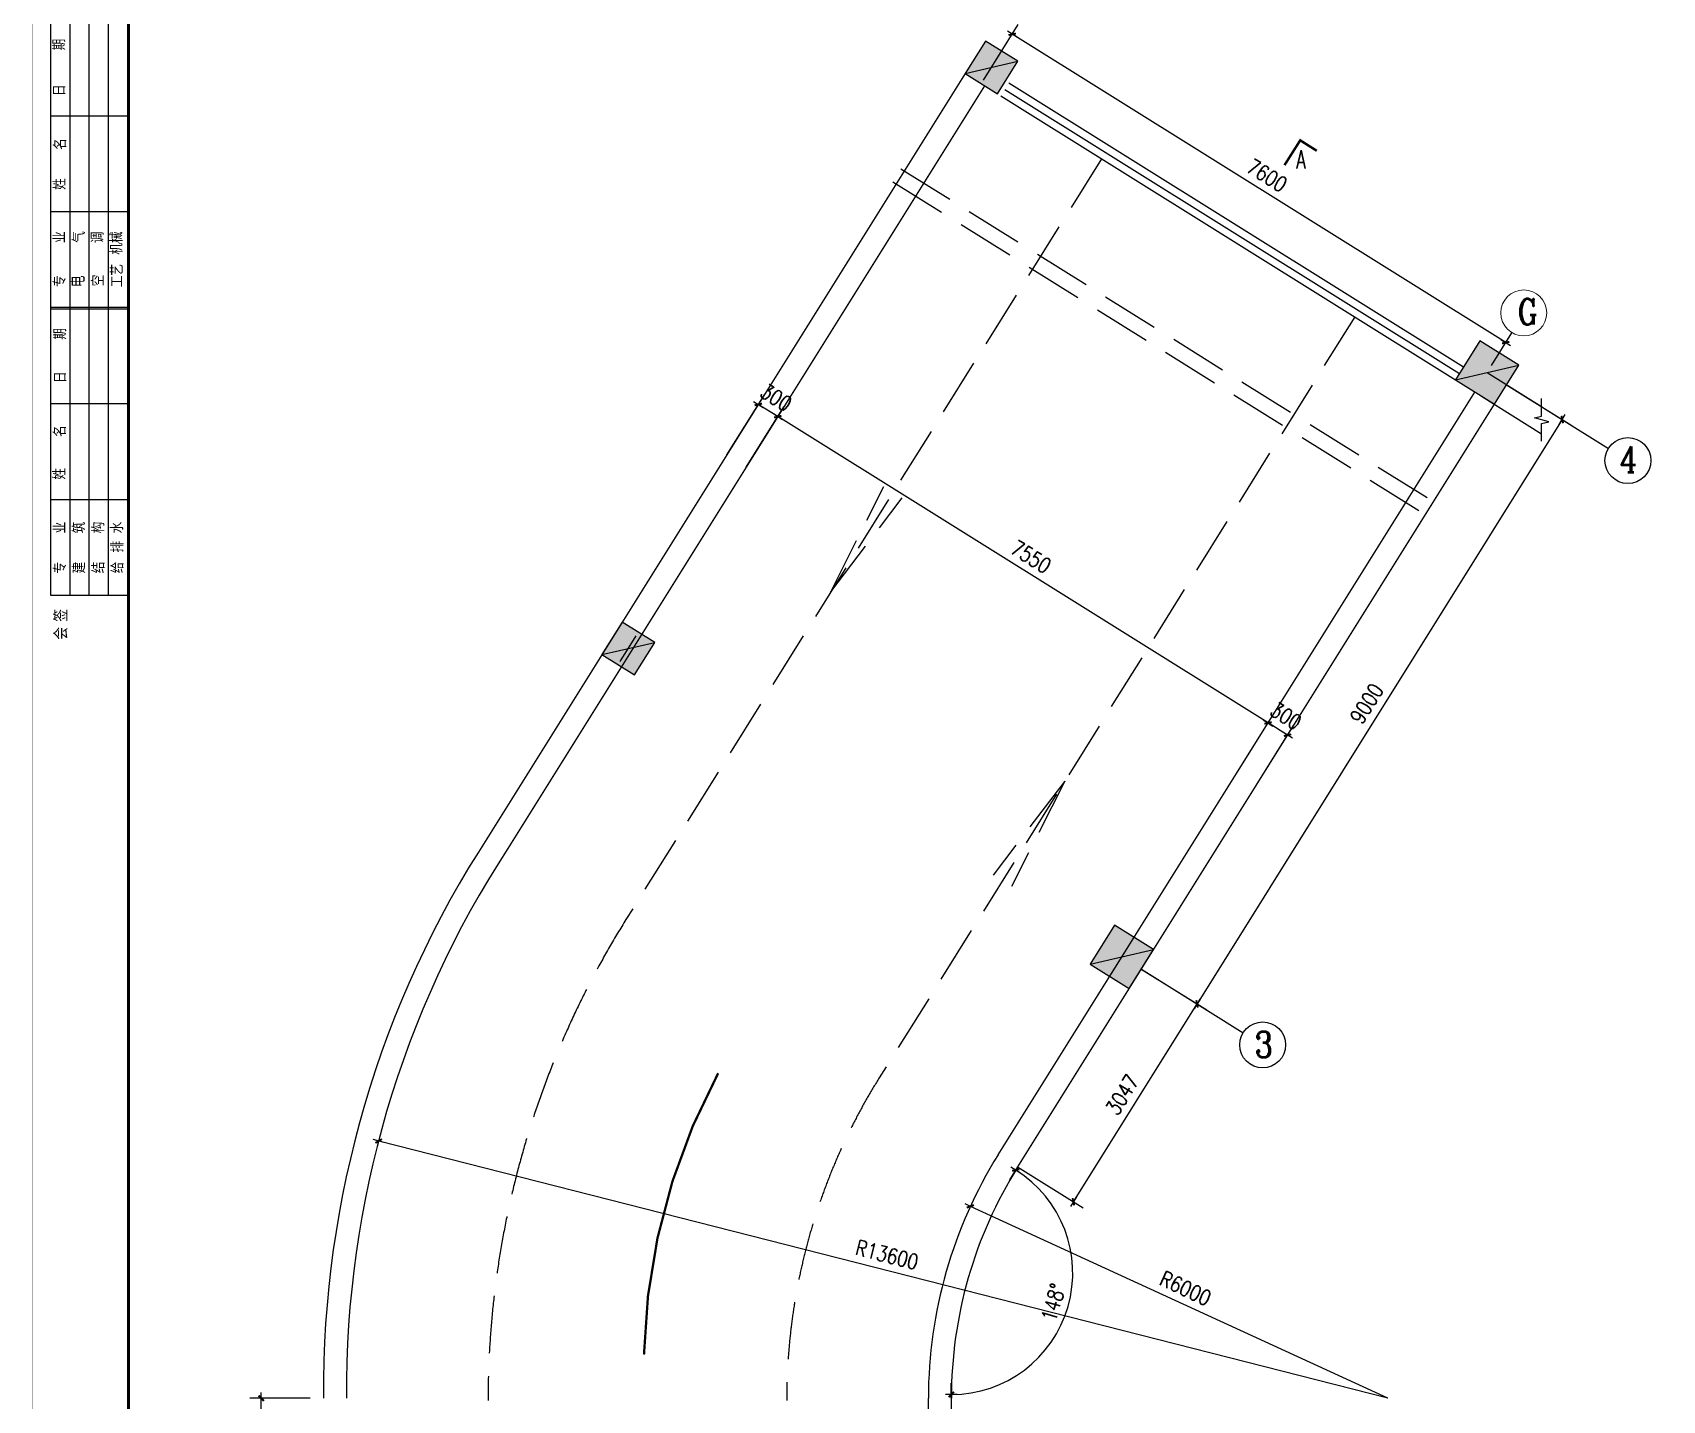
# Model space of a CAD drawing. Extents: x 953929 to 1132291, y -67290 to 107124.
# Drawn here: x 956318 to 977601, y -43753 to -25888 of the extents above; entities that cross this region are included whole.
import ezdxf

# ---------------------------------------------------------------- set-up
doc = ezdxf.new("R2010")
doc.units = 0
doc.header["$MEASUREMENT"] = 0
doc.linetypes.add('DASH', pattern=[0.35, 0.25, -0.1])
doc.layers.get('0').update_dxf_attribs({"linetype": 'CONTINUOUS'})
doc.layers.get('DEFPOINTS').update_dxf_attribs({"linetype": 'CONTINUOUS'})
doc.layers.add('AXIS', color=3, linetype='CONTINUOUS', lineweight=9)
for name, color, linetype in [('DIM', 7, 'CONTINUOUS'), ('LAYER2', 1, 'CONTINUOUS'), ('LG', 11, 'CONTINUOUS'), ('WALL', 1, 'CONTINUOUS'), ('WINDOWS', 4, 'CONTINUOUS'), ('柱子', 2, 'CONTINUOUS'), ('阳台', 4, 'CONTINUOUS')]:
    doc.layers.add(name, color=color, linetype=linetype)
doc.styles.add('COMPLEX', font='COMPLEX.shx')
doc.styles.add('DIM_FONT', font='SIMPLEX.shx', dxfattribs={"width": 0.8})
doc.styles.add('HZ', font='txt', dxfattribs={"width": 0.75, "oblique": 10, "bigfont": 'hztxt'})
doc.styles.add('ROMANC', font='ROMANC', dxfattribs={"height": 0.2})
doc.dimstyles.new('100-MS-OUT', dxfattribs={"dimscale": 0, "dimtxt": 250, "dimasz": 1, "dimexe": 150, "dimexo": 0, "dimgap": 150, "dimtad": 1, "dimdec": 0, "dimzin": 0, "dimdsep": 46, "dimtxsty": 'DIM_FONT', "dimsah": 1, "dimcen": 200, "dimclrd": 4, "dimclre": 4, "dimclrt": 4, "dimadec": 0, "dimazin": 0, "dimtfac": 1, "dimtdec": 0, "dimtix": 1, "dimtmove": 2, "dimatfit": 3, "dimfxl": 0, "dimtolj": 1, "dimtzin": 0, "dimarcsym": 0})

# ---------------------------------------------------------------- blocks, each defined once
blk = doc.blocks.new('_DIMX')
blk.add_line((-150, 0), (150, 0))
at = {"const_width": 50}
blk.add_lwpolyline([(-70, -70), (70, 70)], dxfattribs=at)
blk = doc.blocks.new('*D450')
at = {"color": 4, "linetype": 'ByBlock'}
blk.add_line((974015, -43724), (968564, -41219), dxfattribs=at)
at = {"layer": 'DEFPOINTS', "color": 0, "linetype": 'ByBlock'}
for p in [(968563, -41218), (974015, -43724)]:
    blk.add_point(p, dxfattribs=at)
at = {"color": 4, "linetype": 'ByBlock', "xscale": 0.5, "yscale": 0.5, "zscale": 0.5, "rotation": 155.3192588160212}
blk.add_blockref('_DIMX', (968563, -41218), dxfattribs=at)
at = {"color": 4, "linetype": 'ByBlock', "insert": (971373, -42290), "char_height": 200, "attachment_point": 5, "rotation": 335.3193, "style": 'DIM_FONT'}
blk.add_mtext('\\A1;R6000', dxfattribs=at)
blk = doc.blocks.new('*D449')
at = {"color": 4, "linetype": 'ByBlock'}
blk.add_line((974015, -43724), (960837, -40365), dxfattribs=at)
at = {"layer": 'DEFPOINTS', "color": 0, "linetype": 'ByBlock'}
for p in [(960837, -40365), (974015, -43724)]:
    blk.add_point(p, dxfattribs=at)
at = {"color": 4, "linetype": 'ByBlock', "xscale": 0.5, "yscale": 0.5, "zscale": 0.5, "rotation": 165.701092127746}
blk.add_blockref('_DIMX', (960837, -40365), dxfattribs=at)
at = {"color": 4, "linetype": 'ByBlock', "insert": (967476, -41851), "char_height": 200, "attachment_point": 5, "rotation": 345.7011, "style": 'DIM_FONT'}
blk.add_mtext('\\A1;R13600', dxfattribs=at)
blk = doc.blocks.new('ZHU')
at = {"layer": '柱子'}
h = blk.add_hatch(color=256, dxfattribs=at)
h.paths.add_polyline_path([(300, -300), (300, 300), (-300, 300)])
h.paths.add_polyline_path([(-300, 300), (-300, -300), (300, -300)], flags=16)
blk.add_line((-300, 300), (300, -300), dxfattribs=at)
blk.add_lwpolyline([(-300, -300), (300, -300), (300, 300), (-300, 300)], close=True, dxfattribs=at)
blk = doc.blocks.new('*D458')
at = {"color": 4, "linetype": 'ByBlock'}
for p, q in [((975566, -30487), (976420, -31021)), ((976293, -30942), (971524, -38573)), ((970796, -38119), (971651, -38653))]:
    blk.add_line(p, q, dxfattribs=at)
at = {"layer": 'DEFPOINTS', "color": 0, "linetype": 'ByBlock'}
for p in [(975566, -30487), (970796, -38119), (971524, -38574)]:
    blk.add_point(p, dxfattribs=at)
at = {"color": 4, "linetype": 'ByBlock', "xscale": 0.5, "yscale": 0.5, "zscale": 0.5}
for p, rotation in [((976293, -30941), 58.00000000000003), ((971524, -38574), 238)]:
    blk.add_blockref('_DIMX', p, dxfattribs=dict(at, rotation=rotation))
at = {"color": 4, "linetype": 'ByBlock', "insert": (973739, -34652), "char_height": 200, "attachment_point": 5, "rotation": 58, "style": 'DIM_FONT'}
blk.add_mtext('\\A1;9000', dxfattribs=at)
blk = doc.blocks.new('*D459')
at = {"color": 4, "linetype": 'ByBlock'}
for p, q in [((970796, -38119), (971651, -38653)), ((969909, -41158), (971524, -38574)), ((969181, -40703), (970036, -41237))]:
    blk.add_line(p, q, dxfattribs=at)
at = {"layer": 'DEFPOINTS', "color": 0, "linetype": 'ByBlock'}
for p in [(970796, -38119), (971524, -38574), (969181, -40703)]:
    blk.add_point(p, dxfattribs=at)
at = {"color": 4, "linetype": 'ByBlock', "xscale": 0.5, "yscale": 0.5, "zscale": 0.5}
for p, rotation in [((971524, -38574), 58.00000000000387), ((969909, -41158), 238.0000000000039)]:
    blk.add_blockref('_DIMX', p, dxfattribs=dict(at, rotation=rotation))
at = {"color": 4, "linetype": 'ByBlock', "insert": (970547, -39760), "char_height": 200, "attachment_point": 5, "rotation": 58, "style": 'DIM_FONT'}
blk.add_mtext('\\A1;3047', dxfattribs=at)
blk = doc.blocks.new('*D460')
at = {"color": 4, "linetype": 'ByBlock'}
for p, q in [((959944, -43724), (959153, -43724)), ((959303, -47771), (959303, -43724)), ((959944, -47772), (959153, -47772))]:
    blk.add_line(p, q, dxfattribs=at)
at = {"layer": 'DEFPOINTS', "color": 0, "linetype": 'ByBlock'}
for p in [(959303, -43724), (959944, -43724), (959944, -47772)]:
    blk.add_point(p, dxfattribs=at)
at = {"color": 4, "linetype": 'ByBlock', "xscale": 0.5, "yscale": 0.5, "zscale": 0.5}
for p, rotation in [((959303, -43724), 90), ((959303, -47772), 270)]:
    blk.add_blockref('_DIMX', p, dxfattribs=dict(at, rotation=rotation))
at = {"color": 4, "linetype": 'ByBlock', "insert": (959103, -45748), "char_height": 200, "attachment_point": 5, "rotation": 90, "style": 'DIM_FONT'}
blk.add_mtext('\\A1;4048', dxfattribs=at)
blk = doc.blocks.new('*D461')
at = {"color": 4, "linetype": 'ByBlock'}
for p, q in [((969181, -40703), (969076, -40871)), ((968315, -43724), (968315, -43526))]:
    blk.add_line(p, q, dxfattribs=at)
blk.add_arc((968315, -42089), 1586, 270.0181, 57.9819, dxfattribs=at)
at = {"layer": 'DEFPOINTS', "color": 0, "linetype": 'ByBlock'}
for p in [(975407, -30741), (969181, -40703), (969519, -43123), (968315, -43724), (968315, -51422)]:
    blk.add_point(p, dxfattribs=at)
at = {"color": 4, "linetype": 'ByBlock', "xscale": 0.5, "yscale": 0.5, "zscale": 0.5}
for p, rotation in [((969156, -40744), 147.9909695080661), ((968315, -43676), 180.0090304919332)]:
    blk.add_blockref('_DIMX', p, dxfattribs=dict(at, rotation=rotation))
at = {"color": 4, "linetype": 'ByBlock', "insert": (969648, -42472), "char_height": 200, "attachment_point": 5, "rotation": 74, "style": 'DIM_FONT'}
blk.add_mtext('\\A1;148°', dxfattribs=at)
blk = doc.blocks.new('*D462')
at = {"color": 4, "linetype": 'ByBlock'}
for p, q in [((968922, -26210), (969189, -25783)), ((975555, -29937), (969110, -25910)), ((975367, -30238), (975635, -29810))]:
    blk.add_line(p, q, dxfattribs=at)
at = {"layer": 'DEFPOINTS', "color": 0, "linetype": 'ByBlock'}
for p in [(969110, -25910), (968922, -26210), (975367, -30238)]:
    blk.add_point(p, dxfattribs=at)
at = {"color": 4, "linetype": 'ByBlock', "xscale": 0.5, "yscale": 0.5, "zscale": 0.5}
for p, rotation in [((969110, -25910), 148), ((975555, -29937), 328)]:
    blk.add_blockref('_DIMX', p, dxfattribs=dict(at, rotation=rotation))
at = {"color": 4, "linetype": 'ByBlock', "insert": (972438, -27754), "char_height": 200, "attachment_point": 5, "rotation": 328, "style": 'DIM_FONT'}
blk.add_mtext('\\A1;7600', dxfattribs=at)
blk = doc.blocks.new('*D466')
at = {"color": 4, "linetype": 'ByBlock'}
for p, q in [((972040, -35563), (972531, -34777)), ((972451, -34904), (972450, -34904)), ((972294, -35722), (972785, -34936)), ((972706, -35064), (972451, -34905)), ((972706, -35064), (972706, -35064))]:
    blk.add_line(p, q, dxfattribs=at)
at = {"layer": 'DEFPOINTS', "color": 0, "linetype": 'ByBlock'}
for p in [(972451, -34905), (972040, -35563), (972294, -35722)]:
    blk.add_point(p, dxfattribs=at)
at = {"color": 4, "linetype": 'ByBlock', "xscale": 0.5, "yscale": 0.5, "zscale": 0.5}
for p, rotation in [((972451, -34905), 327.9999999999926), ((972706, -35064), 147.9999999999926)]:
    blk.add_blockref('_DIMX', p, dxfattribs=dict(at, rotation=rotation))
at = {"color": 4, "linetype": 'ByBlock', "insert": (972684, -34814), "char_height": 200, "attachment_point": 5, "rotation": 328, "style": 'DIM_FONT'}
blk.add_mtext('\\A1;300', dxfattribs=at)
blk = doc.blocks.new('*D467')
at = {"color": 4, "linetype": 'ByBlock'}
for p, q in [((965637, -31562), (966128, -30776)), ((972451, -34904), (966049, -30904)), ((972040, -35563), (972531, -34777))]:
    blk.add_line(p, q, dxfattribs=at)
at = {"layer": 'DEFPOINTS', "color": 0, "linetype": 'ByBlock'}
for p in [(966048, -30904), (965637, -31562), (972040, -35563)]:
    blk.add_point(p, dxfattribs=at)
at = {"color": 4, "linetype": 'ByBlock', "xscale": 0.5, "yscale": 0.5, "zscale": 0.5}
for p, rotation in [((966048, -30904), 147.9999999999994), ((972451, -34905), 327.9999999999995)]:
    blk.add_blockref('_DIMX', p, dxfattribs=dict(at, rotation=rotation))
at = {"color": 4, "linetype": 'ByBlock', "insert": (969356, -32735), "char_height": 200, "attachment_point": 5, "rotation": 328, "style": 'DIM_FONT'}
blk.add_mtext('\\A1;7550', dxfattribs=at)
blk = doc.blocks.new('*D468')
at = {"color": 4, "linetype": 'ByBlock'}
for p, q in [((965382, -31403), (965874, -30617)), ((965637, -31562), (966128, -30776)), ((965794, -30744), (965793, -30744)), ((966048, -30904), (965794, -30745)), ((966049, -30904), (966049, -30904))]:
    blk.add_line(p, q, dxfattribs=at)
at = {"layer": 'DEFPOINTS', "color": 0, "linetype": 'ByBlock'}
for p in [(965794, -30745), (965382, -31403), (965637, -31562)]:
    blk.add_point(p, dxfattribs=at)
at = {"color": 4, "linetype": 'ByBlock', "xscale": 0.5, "yscale": 0.5, "zscale": 0.5}
for p, rotation in [((965794, -30745), 327.9999999999937), ((966048, -30904), 147.9999999999937)]:
    blk.add_blockref('_DIMX', p, dxfattribs=dict(at, rotation=rotation))
at = {"color": 4, "linetype": 'ByBlock', "insert": (966027, -30655), "char_height": 200, "attachment_point": 5, "rotation": 328, "style": 'DIM_FONT'}
blk.add_mtext('\\A1;300', dxfattribs=at)

msp = doc.modelspace()

# ---------------------------------------------------------------- linework, layer by layer
for p, q in [((956557.163, -33238.384), (956557.163, -25738.384)), ((956807.163, -33238.384), (956807.163, -25738.384)), ((957057.163, -33238.384), (957057.163, -25738.384)), ((957307.163, -33238.384), (957307.163, -25738.384)), ((957557.163, -26978.384), (956557.163, -26978.384)), ((957557.163, -28228.384), (956557.163, -28228.384)), ((957557.163, -29478.384), (956557.163, -29478.384)), ((957557.163, -29498.384), (956557.163, -29498.384)), ((957557.163, -30738.384), (956557.163, -30738.384)), ((957557.163, -31988.384), (956557.163, -31988.384)), ((957557.163, -33238.384), (956557.163, -33238.384))]:
    msp.add_line(p, q)
for points, const_width in [([(1015769.663, -67288.384), (956319.663, -67288.384), (956319.663, -25238.384), (1015769.663, -25238.384)], 4), ([(1015269.663, -25738.384), (1015269.663, -66788.384), (957569.663, -66788.384), (957569.663, -25738.384)], 40)]:
    msp.add_lwpolyline(points, close=True, dxfattribs=dict(const_width=const_width))
at = {"layer": 'AXIS'}
msp.add_circle((975789.846, -29548.712), 300, dxfattribs=at)
at = {"layer": 'DIM'}
for p, q in [((968734.521, -26510.713), (968944.364, -26174.895)), ((975565.518, -30486.764), (976895.827, -31318.033)), ((963991.744, -34100.744), (964201.587, -33764.925)), ((970415.925, -38161.712), (970667.736, -37758.73)), ((970796.245, -38119.197), (972126.553, -38950.466))]:
    msp.add_line(p, q, dxfattribs=at)
for centre in [(977150.241, -31477.009), (972380.968, -39109.441)]:
    msp.add_circle(centre, 300, dxfattribs=at)
at = {"layer": 'LAYER2', "color": 4, "const_width": 32}
msp.add_lwpolyline([(973087.435, -27432.008), (972871.21, -27294.959), (972665.635, -27619.297)], dxfattribs=at)
at = {"layer": 'LG'}
msp.add_lwpolyline([(976023.005, -31222.713), (976023.005, -30994.968), (976115.817, -30970.099), (975930.192, -30920.361), (976023.005, -30895.492), (976023.005, -30665.948)], dxfattribs=at)
at = {"layer": 'WALL'}
for p, q in [((975311.104, -30327.788), (976023.005, -30772.633)), ((975236.933, -30635.194), (976023.005, -31126.387)), ((975236.933, -30635.194), (976023.005, -31126.387))]:
    msp.add_line(p, q, dxfattribs=at)
at = {"layer": 'WINDOWS'}
for p, q in [((968494.951, -26422.336), (962269.908, -36384.488)), ((968749.365, -26581.312), (962524.322, -36543.463)), ((969067.361, -26544.182), (975003.698, -30253.617)), ((968961.377, -26713.792), (974897.714, -30423.227)), ((969014.369, -26628.987), (974950.706, -30338.422)), ((968927.085, -40544.354), (975152.128, -30582.202)), ((969181.5, -40703.33), (975406.543, -30741.178)), ((968015.374, -51421.505), (968015.374, -43723.869)), ((968315.374, -51421.505), (968315.374, -43723.869))]:
    msp.add_line(p, q, dxfattribs=at)
at = {"layer": 'WINDOWS', "color": 8, "linetype": 'DASH', "ltscale": 3000}
for p, q in [((970275.852, -27535.167), (964066.004, -37473.001)), ((967551.686, -27837.522), (974505.68, -32182.86)), ((967657.669, -27667.912), (974611.664, -32013.25)), ((973583.239, -29601.852), (967373.391, -39539.686)), ((966740.516, -33192.887), (967433.363, -31815.386)), ((966740.516, -33192.887), (967674.881, -31966.303)), ((969795.338, -35663.761), (968860.973, -36890.344)), ((969795.338, -35663.761), (969102.491, -37041.262))]:
    msp.add_line(p, q, dxfattribs=at)
at = {"layer": 'WINDOWS', "const_width": 30}
msp.add_lwpolyline([(965269.848, -39479.649, 0.119035443), (964301.384, -43152.996, 1.347283301)], format="xyb", dxfattribs=at)
at = {"layer": 'WINDOWS'}
for centre, radius, start, end in [((973397.637, -43637.052), 13282.547, 146.9054598, 180.3744988), ((973398.221, -43637.134), 12983.137, 146.8812731, 180.3827734), ((974015.374, -43723.869), 6000, 148, 180), ((974015.374, -43723.869), 5700, 148, 180)]:
    msp.add_arc(centre, radius, start, end, dxfattribs=at)
at = {"layer": 'WINDOWS', "color": 8, "linetype": 'DASH', "ltscale": 3000}
for radius in [11850, 7950]:
    msp.add_arc((974115.374, -43752.544), radius, 148, 180, dxfattribs=at)
at = {"layer": '柱子'}
for p, q in [((968494.951, -26422.336), (969183.934, -26263.272)), ((968494.951, -26422.336), (969183.934, -26263.272)), ((963752.173, -34012.367), (964441.157, -33853.302)), ((963752.173, -34012.367), (964441.157, -33853.302)), ((970128.44, -38055.66), (970955.221, -37864.782)), ((970128.44, -38055.66), (970955.221, -37864.782)), ((970128.44, -38055.66), (970955.221, -37864.782))]:
    msp.add_line(p, q, dxfattribs=at)
for points in [[(968918.975, -26687.296), (969183.934, -26263.272), (968759.91, -25998.312), (968494.951, -26422.336)], [(968918.975, -26687.296), (969183.934, -26263.272), (968759.91, -25998.312), (968494.951, -26422.336)], [(964176.197, -34277.326), (964441.157, -33853.302), (964017.133, -33588.343), (963752.173, -34012.367)], [(964176.197, -34277.326), (964441.157, -33853.302), (964017.133, -33588.343), (963752.173, -34012.367)], [(970637.269, -38373.611), (970955.221, -37864.782), (970446.392, -37546.831), (970128.44, -38055.66)], [(970637.269, -38373.611), (970955.221, -37864.782), (970446.392, -37546.831), (970128.44, -38055.66)], [(970637.269, -38373.611), (970955.221, -37864.782), (970446.392, -37546.831), (970128.44, -38055.66)]]:
    msp.add_lwpolyline(points, close=True, dxfattribs=at)

# ---------------------------------------------------------------- block references
at = {"layer": '柱子', "xscale": 0.8333333333333334, "yscale": 0.8333333333333334, "zscale": 0.8333333333333334, "rotation": 58}
for p in [(968839.443, -26342.804), (964096.665, -33932.834)]:
    msp.add_blockref('ZHU', p, dxfattribs=at)
at = {"layer": '柱子', "rotation": 58}
for p in [(975311.104, -30327.788), (970541.831, -37960.221)]:
    msp.add_blockref('ZHU', p, dxfattribs=at)

# ---------------------------------------------------------------- texts
at = {"style": 'HZ'}
for s, height, width, p in [('期', 160, 0.95, (956744.585, -26119.486)), ('日', 160, 0.95, (956746.3, -26717.48)), ('名', 160, 0.95, (956757.722, -27419.167)), ('姓', 160, 0.95, (956751.988, -27941.31)), ('业', 160, 0.95, (956748.916, -28634.721)), ('气', 160, 0.95, (957003.033, -28633.975)), ('调', 160, 0.95, (957245.764, -28639.053)), ('机械', 160, 0.95, (957492.444, -28788.43)), ('工艺', 160, 0.95, (957499.385, -29213.308)), ('专', 160, 0.95, (956751.741, -29209.964)), ('电', 185, 0.8, (957001.109, -29209.859)), ('空', 160, 0.95, (957252.705, -29200.934)), ('期', 160, 0.95, (956757.263, -29898.763)), ('日', 160, 0.95, (956758.977, -30464.444)), ('名', 160, 0.95, (956754.348, -31169.167)), ('姓', 160, 0.95, (956748.614, -31727.166)), ('业', 160, 0.95, (956753.135, -32429.728)), ('筑', 160, 0.95, (957003.725, -32428.345)), ('构', 160, 0.95, (957255.154, -32428.345)), ('水', 160, 0.95, (957502.321, -32428.345)), ('排', 160, 0.95, (957504.904, -32678.585)), ('专', 160, 0.95, (956755.718, -32952.451)), ('建', 160, 0.95, (957006.308, -32952.451)), ('结', 160, 0.95, (957257.737, -32950.108)), ('给', 160, 0.95, (957507.487, -32950.108)), ('签', 175, 0.95, (956776.569, -33582.136)), ('会', 175, 0.95, (956776.569, -33816.807))]:
    msp.add_text(s, height=height, rotation=90, dxfattribs=dict(at, width=width)).set_placement(p)
at = {"layer": 'AXIS', "style": 'COMPLEX', "width": 0.8}
for s, p in [('G', (975710.766, -29701.949)), ('4', (977043.68, -31628.026)), ('3', (972279.146, -39272.405))]:
    msp.add_text(s, height=336, dxfattribs=at).set_placement(p)
at = {"layer": '阳台', "style": 'ROMANC', "width": 0.66}
msp.add_text('A', height=240, dxfattribs=at).set_placement((972821.855, -27663.892))

# ---------------------------------------------------------------- dimensions: what is measured, and where the dimension line sits
at = {"layer": 'DIM'}
for base, p1, p2, angle, picture, middle in [((969109.932, -25909.93), (975367.438, -30237.634), (968922.273, -26210.248), 148, '*D462', (972438.499, -27754.014)), ((971523.805, -38573.827), (975565.518, -30486.764), (970796.245, -38119.197), 58, '*D458', (973738.833, -34651.627)), ((959303.146, -43723.869), (959944.489, -47771.505), (959944.489, -43723.869), 90, '*D460', (959103.146, -45747.687))]:
    dim = msp.add_linear_dim(base=base, p1=p1, p2=p2, angle=angle, dimstyle='100-MS-OUT', override={"dimscale": 1, "dimtxt": 200, "dimasz": 0.5, "dimgap": 100}, dxfattribs=at)
    dim.commit()
    dim.dimension.update_dxf_attribs({"geometry": picture, "text_midpoint": middle})
for p1, p2, distance, picture, middle in [((965636.844, -31562.388), (965382.429, -31403.412), -776.733, '*D468', (966027.226, -30654.583)), ((972039.607, -35563.278), (965636.844, -31562.388), -776.733, '*D467', (969355.815, -32734.516)), ((972294.021, -35722.254), (972039.607, -35563.278), -776.733, '*D466', (972684.404, -34814.449)), ((969181.5, -40703.33), (970796.245, -38119.197), -857.923, '*D459', (970546.823, -39759.909))]:
    dim = msp.add_aligned_dim(p1=p1, p2=p2, distance=distance, dimstyle='100-MS-OUT', override={"dimscale": 1, "dimtxt": 200, "dimasz": 0.5, "dimgap": 100}, dxfattribs=at)
    dim.commit()
    dim.dimension.update_dxf_attribs({"geometry": picture, "text_midpoint": middle})
dim = msp.add_angular_dim_2l(base=(969518.509, -43123.063), line1=((968315.374, -51421.505), (968315.374, -43723.869)), line2=((969181.5, -40703.33), (975406.543, -30741.178)), dimstyle='100-MS-OUT', override={"dimscale": 1, "dimtxt": 200, "dimasz": 0.5, "dimgap": 100}, dxfattribs=at)
dim.commit()
dim.dimension.update_dxf_attribs({"geometry": '*D461', "text_midpoint": (969647.851, -42471.503)})
for mpoint, picture, middle in [((960836.696, -40364.934), '*D449', (967475.673, -41850.659)), ((968563.482, -41218.499), '*D450', (971373.167, -42289.559))]:
    dim = msp.add_radius_dim(center=(974015.374, -43723.869), mpoint=mpoint, dimstyle='100-MS-OUT', override={"dimscale": 1, "dimtxt": 200, "dimasz": 0.5, "dimgap": 100}, dxfattribs=at)
    dim.commit()
    dim.dimension.update_dxf_attribs({"geometry": picture, "text_midpoint": middle})

doc.saveas('drawing.dxf')
